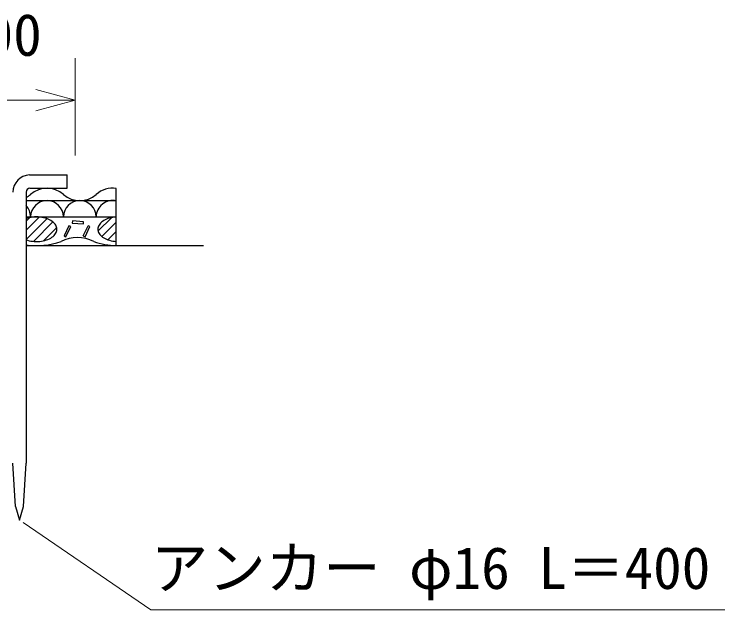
# Model space of a CAD drawing. Units: millimetres, scale not verified. Extents: x 200 to 8201, y 200 to 5825.
# Drawn here: x 3348 to 4215, y 3414 to 4141 of the extents above; entities that cross this region are included whole.
import ezdxf
from ezdxf.enums import TextEntityAlignment as Align

# ---------------------------------------------------------------- set-up
doc = ezdxf.new("R2010")
doc.units = ezdxf.units.MM
doc.header["$LTSCALE"] = 20
for name, color, linetype, lineweight in [('C-STR', 7, 'Continuous', 25), ('C-STR-DIM', 1, 'Continuous', 13), ('C-STR-HTXT', 1, 'Continuous', 13)]:
    doc.layers.add(name, color=color, linetype=linetype, lineweight=lineweight)
doc.styles.add('ＭＳ ゴシック', font='')
doc.styles.get('ＭＳ ゴシック').set_extended_font_data('MS Gothic')

msp = doc.modelspace()

# ---------------------------------------------------------------- linework, layer by layer
at = {"layer": 'C-STR'}
for p, q in [((3367.05, 3944.66), (3412.97, 3944.66)), ((3412.97, 3928.66), (3412.97, 3944.66)), ((3367.52, 3928.66), (3412.97, 3928.66)), ((3472.97, 3858.5), (3472.97, 3928.13)), ((3362.97, 3923.68), (3362.97, 3592.96)), ((3362.97, 3913.46), (3472.97, 3913.46)), ((3362.97, 3893.46), (3472.97, 3893.46)), ((3379.09, 3893.31), (3362.97, 3877.19)), ((3362.97, 3888.5), (3367.03, 3892.57)), ((3450.8, 3876.34), (3467.03, 3892.57)), ((3362.97, 3865.88), (3388.42, 3891.33)), ((3395.73, 3887.32), (3372.02, 3863.62)), ((3419.19, 3886.06), (3432.85, 3884.86)), ((3472.97, 3887.19), (3455.38, 3869.61)), ((3384.08, 3864.36), (3400.3, 3880.59)), ((3415.14, 3882.78), (3409.34, 3870.36)), ((3432.71, 3870.26), (3438.51, 3882.68)), ((3462.69, 3865.6), (3472.97, 3875.88)), ((3409.34, 3870.36), (3411.6, 3869.3)), ((3362.97, 3858.46), (3579.29, 3858.46)), ((3349.97, 3540.35), (3346.97, 3592.96)), ((3359.97, 3540.35), (3362.97, 3592.96)), ((3349.97, 3540.35), (3354.97, 3523.68)), ((3354.97, 3523.68), (3359.97, 3540.35))]:
    msp.add_line(p, q, dxfattribs=at)
for points in [[(3362.69, 3865.6), (3364.62, 3864.98), (3366.63, 3864.45), (3368.71, 3864.04), (3370.84, 3863.73), (3373.01, 3863.54), (3375.2, 3863.47), (3377.39, 3863.51), (3379.57, 3863.66), (3381.71, 3863.93), (3383.81, 3864.31), (3385.85, 3864.8), (3387.8, 3865.39), (3389.66, 3866.08), (3391.42, 3866.87), (3393.05, 3867.75), (3394.55, 3868.71), (3395.9, 3869.75), (3397.09, 3870.85), (3398.12, 3872.01), (3398.98, 3873.22), (3399.65, 3874.47), (3400.14, 3875.75), (3400.44, 3877.06), (3400.55, 3878.37), (3400.47, 3879.68), (3400.2, 3880.99), (3399.73, 3882.27), (3399.09, 3883.53), (3398.26, 3884.75), (3397.25, 3885.92), (3396.08, 3887.03), (3394.75, 3888.07), (3393.27, 3889.05), (3391.66, 3889.94), (3389.93, 3890.74), (3388.08, 3891.45), (3386.14, 3892.06), (3384.11, 3892.56), (3382.02, 3892.95), (3379.88, 3893.24), (3377.71, 3893.41), (3375.52, 3893.46), (3373.33, 3893.41), (3371.15, 3893.23), (3369.02, 3892.94), (3366.93, 3892.54), (3364.91, 3892.04), (3362.97, 3891.42)], [(3472.98, 3893.39), (3470.84, 3893.2), (3468.75, 3892.9), (3466.7, 3892.49), (3464.71, 3891.98), (3462.81, 3891.37), (3461.01, 3890.66), (3459.31, 3889.87), (3457.73, 3888.98), (3456.29, 3888.02), (3454.98, 3886.99), (3453.84, 3885.89), (3452.85, 3884.74), (3452.03, 3883.55), (3451.39, 3882.31), (3450.93, 3881.05), (3450.65, 3879.76), (3450.55, 3878.47), (3450.65, 3877.18), (3450.92, 3875.89), (3451.39, 3874.63), (3452.03, 3873.39), (3452.84, 3872.19), (3453.83, 3871.04), (3454.98, 3869.95), (3456.28, 3868.91), (3457.72, 3867.95), (3459.3, 3867.07), (3461, 3866.27), (3462.8, 3865.56), (3464.7, 3864.95), (3466.68, 3864.44), (3468.73, 3864.03), (3470.83, 3863.73), (3472.97, 3863.55)], [(3432.85, 3884.86), (3433.07, 3887.34), (3419.41, 3888.54), (3419.19, 3886.06)], [(3411.6, 3869.3), (3417.4, 3881.73), (3415.14, 3882.78)], [(3432.71, 3870.26), (3434.97, 3869.2), (3440.77, 3881.63), (3438.51, 3882.68)]]:
    msp.add_lwpolyline(points, dxfattribs=at)
for centre, radius, start, end in [((3367.97, 3923.68), 21, 92.49393, 180), ((3367.97, 3923.68), 5, 95.11233, 180), ((3388.47, 3893.46), 20, 0, 180), ((3428.47, 3893.46), 20, 0, 180), ((3468.47, 3893.46), 20, 77.00455, 180), ((3348.47, 3893.46), 20, 0, 43.54166), ((3425.55, 3825.96), 42.5, 61.92751, 118.07249), ((3375.55, 3950.96), 92.5, 262.17818, 288.92464), ((3475.55, 3950.96), 92.5, 251.07536, 268.39701)]:
    msp.add_arc(centre, radius, start, end, dxfattribs=at)
at = {"layer": 'C-STR', "color": 1}
for centre, start, end in [((3388.47, 3898.05), 48.88791, 131.11209), ((3468.47, 3898.05), 81.49694, 131.11209), ((3348.47, 3943.88), 298.46549, 311.11209), ((3428.47, 3943.88), 228.88791, 311.11209)]:
    msp.add_arc(centre, 30.42, start, end, dxfattribs=at)
at = {"layer": 'C-STR-DIM'}
for p, q in [((3422.97, 3968.46), (3422.97, 4087.05)), ((3422.97, 4036), (3374.67, 4048.94)), ((3422.97, 4036), (3222.97, 4036)), ((3422.97, 4036), (3374.67, 4023.06)), ((3422.97, 4027.05), (3422.97, 3996))]:
    msp.add_line(p, q, dxfattribs=at)
at = {"layer": 'C-STR-HTXT'}
for p, q in [((3359.19, 3520.85), (3515.18, 3414.2)), ((3515.18, 3414.2), (4215.18, 3414.2))]:
    msp.add_line(p, q, dxfattribs=at)

# ---------------------------------------------------------------- texts
at = {"layer": 'C-STR-DIM', "color": 7, "style": 'ＭＳ ゴシック'}
msp.add_text('200', height=51.32, dxfattribs=at).set_placement((3277.35, 4074.62), align=Align.BOTTOM_LEFT)
at = {"layer": 'C-STR-HTXT', "color": 7, "style": 'ＭＳ ゴシック'}
msp.add_text('アンカー φ16 L＝400', height=51.32, dxfattribs=at).set_placement((3515.18, 3424.2), align=Align.BOTTOM_LEFT)

doc.saveas('drawing.dxf')
